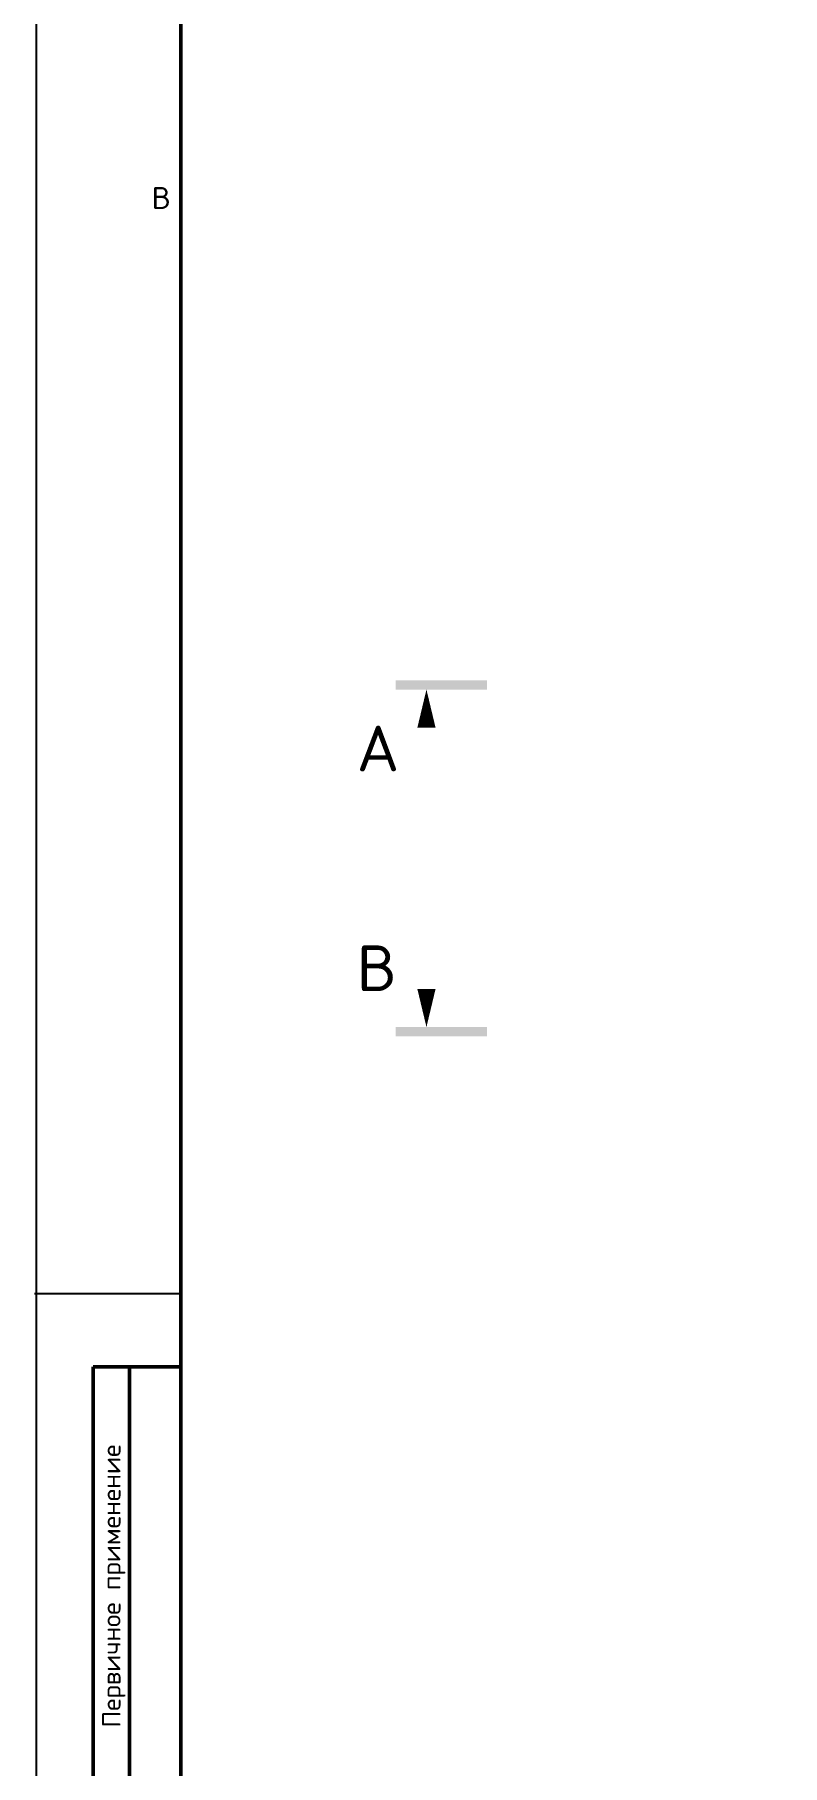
# Model space of a CAD drawing. Header units: millimetres. Extents: x -35117 to 70520, y -28859 to 27816.
# Drawn here: x -13168 to -11121, y 1174 to 5912 of the extents above; entities that cross this region are included whole.
import ezdxf
from ezdxf.enums import TextEntityAlignment as Align

# ---------------------------------------------------------------- set-up
doc = ezdxf.new("R2010")
doc.units = ezdxf.units.MM
doc.layers.add('FORM', color=7, linetype='Continuous')
doc.layers.add('FORM1', color=4, linetype='Continuous', lineweight=50)
doc.styles.add('Standard1', font='simplex.shx', dxfattribs={"height": 2.5})

msp = doc.modelspace()

# ---------------------------------------------------------------- hatches: boundary and pattern name
at = {"linetype": 'Continuous'}
for points in [[(-11929.901, 4143.628), (-11929.901, 4118.628), (-12179.901, 4118.628), (-12179.901, 4143.628)], [(-11929.901, 3169.628), (-11929.901, 3194.628), (-12179.901, 3194.629), (-12179.901, 3169.629)]]:
    msp.add_hatch(color=256, dxfattribs=at).paths.add_polyline_path(points)

# ---------------------------------------------------------------- linework, layer by layer
at = {"linetype": 'Continuous', "extrusion": (0, 0, -1)}
for points in [[(12054.901, 4131.128), (12179.901, 4143.628), (11929.901, 4143.628)], [(12054.901, 4131.128), (11929.901, 4143.628), (12179.901, 4143.628)], [(12054.901, 4131.128), (11929.901, 4118.628), (12179.901, 4118.628)], [(12054.901, 4131.128), (12179.901, 4118.628), (11929.901, 4118.628)], [(12054.901, 3182.128), (11929.901, 3194.628), (12179.901, 3194.629)], [(12054.901, 3182.128), (12179.901, 3194.629), (11929.901, 3194.628)], [(12054.901, 3182.128), (12179.901, 3169.629), (11929.901, 3169.628)], [(12054.901, 3182.128), (11929.901, 3169.628), (12179.901, 3169.629)]]:
    msp.add_solid(points, dxfattribs=at)
at = {"layer": 'FORM'}
msp.add_line((-12767.591, 2464.327), (-13167.591, 2464.327), dxfattribs=at)
msp.add_lwpolyline([(-13163.591, -3471.673), (3648.409, -3471.673), (3648.409, 8400.327), (-13163.591, 8400.327)], close=True, dxfattribs=at)
at = {"layer": 'FORM', "color": 7}
for points in [[(-12095.378, 3865.018, 0, 0, 0), (-12095.378, 4118.628, 0, 50, 0), (-12095.378, 4013.947, 50, 50, 0)], [(-12095.378, 3448.239, 0, 0, 0), (-12095.378, 3194.628, 0, 50, 0), (-12095.378, 3299.309, 50, 50, 0)]]:
    msp.add_lwpolyline(points, format="xyseb", dxfattribs=at)
at = {"layer": 'FORM1'}
msp.add_line((-12907.591, 2264.327), (-12907.591, -135.673), dxfattribs=at)
for points in [[(-12767.591, -3375.673), (3552.409, -3375.673), (3552.409, 8304.327), (-12767.591, 8304.327)], [(-13007.591, 2264.327), (-12767.591, 2264.327), (-12767.591, -135.673), (-13007.591, -135.673)]]:
    msp.add_lwpolyline(points, close=True, dxfattribs=at)

# ---------------------------------------------------------------- texts
at = {"layer": 'FORM', "style": 'Standard1'}
msp.add_text('B', height=60, dxfattribs=at).set_placement((-12847.591, 5434.327))
at = {"layer": 'FORM', "color": 7, "style": 'Standard1'}
for s, p in [('А', (-12286.451, 3894.881)), ('В', (-12286.451, 3293.376))]:
    msp.add_text(s, height=125, dxfattribs=at).set_placement(p)
at = {"layer": 'FORM', "color": 3, "style": 'Standard1'}
msp.add_text('Первичное применение', height=50, rotation=90, dxfattribs=at).set_placement((-12932.591, 1664.327), align=Align.CENTER)

doc.saveas('drawing.dxf')
